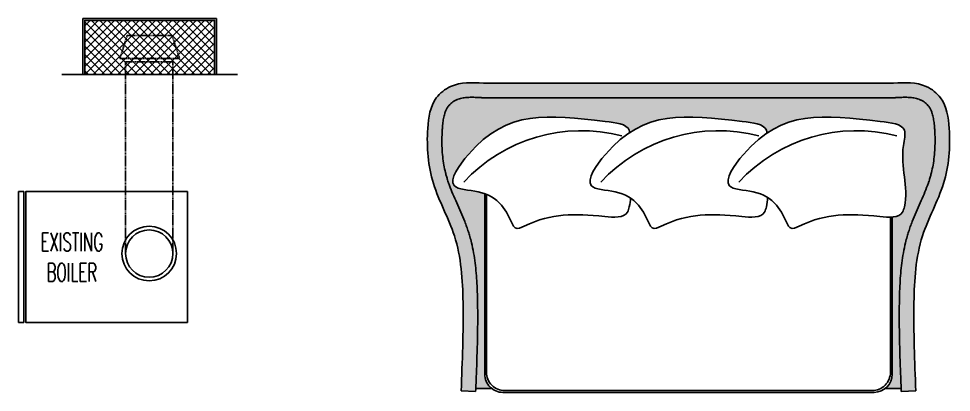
# Model space of a CAD drawing. Header units: millimetres. Extents: x -38686 to 870903, y -23218 to 232707.
# Drawn here: x 34204 to 36766, y 30644 to 31671 of the extents above; entities that cross this region are included whole.
import ezdxf

# ---------------------------------------------------------------- set-up
doc = ezdxf.new("R2010")
doc.units = ezdxf.units.MM
doc.header["$LTSCALE"] = 10
doc.linetypes.add('HIDDEN', pattern=[0.375, 0.25, -0.125])
doc.layers.add('40 - Detail Outline', color=142, linetype='Continuous')
doc.styles.add('1-1.5', font='romans.shx', dxfattribs={"width": 0.6, "height": 3})

msp = doc.modelspace()

# ---------------------------------------------------------------- hatches: boundary and pattern name
at = {"layer": '40 - Detail Outline'}
h = msp.add_hatch(dxfattribs=at)
h.set_pattern_fill('ANSI37', color=251, scale=5, style=0)
h.set_pattern_definition([(44.99999999999999, (27801.99196193985, 17389.87493507954), (-11.22532015133644, 11.22532015133644), []), (135, (27801.99196193985, 17389.87493507954), (-11.22532015133644, -11.22532015133644), [])])
h.paths.add_polyline_path([(34497.82617206601, 31552.5173865888), (34497.82617206601, 31517.78001304097), (34627.82617206601, 31517.78001304097), (34627.82617206601, 31552.5173865888)], flags=17)
h.paths.add_polyline_path([(34645.8642647455, 31561.88132747146), (34625.8642647455, 31625.16237008528), (34502.29058958127, 31625.16237008528), (34482.29058958127, 31561.88132747142)], flags=16)
h.paths.add_polyline_path([(34385.71644398532, 31666.29738813998), (34385.71644398532, 31517.78001304097), (34497.82617206601, 31517.78001304097), (34497.82617206601, 31552.5173865888), (34627.82617206601, 31552.5173865888), (34627.82617206601, 31517.78001304097), (34742.43841034145, 31517.78001304097), (34742.43841034145, 31666.29738813998)])
h.paths.add_polyline_path([(34625.8642647455, 31625.16237008528), (34645.8642647455, 31561.88132747142), (34482.29058958127, 31561.88132747146), (34502.29058958127, 31625.16237008528)], flags=0)
h = msp.add_hatch(dxfattribs=at)
h.set_pattern_fill('ANGLE', color=251, scale=2, angle=180.0003544774052, style=0)
h.set_pattern_definition([(180.0003544774052, (26592.37609739142, 24250.20114595999), (8.642956588196957e-05, -13.96999999973264), [10.16, -3.81]), (270.0003544774052, (26592.37609739142, 24250.20114595999), (13.96999999973264, 8.642956588111417e-05), [10.16, -3.81])])
edge = h.paths.add_edge_path()
edge.add_spline(control_points=[(36668.13763136062, 30648.20099979093), (36664.82840701941, 30729.79141399101), (36659.03511266079, 30869.62769148733), (36670.70906609049, 31068.37692220074), (36754.83953372494, 31214.30188986771), (36765.62928833606, 31346.2064548762), (36750.65561929351, 31447.71334756216), (36686.88174795787, 31497.80308867416), (36637.38717771965, 31496.02426990878), (36606.43833089928, 31493.81546877826), (36606.2933689206, 31493.80509822684)], knot_values=[0, 0, 0, 0, 245.9072961476843, 430.497664894605, 585.444792668331, 737.9512840339504, 824.8975706436609, 875.1625477461654, 965.8148450993879, 966.2415125991878, 966.2415125991878, 966.2415125991878, 966.2415125991878], degree=3, periodic=0)
edge.add_line((36606.2933689206, 31493.80509822684), (35481.21152400738, 31493.79736422318))
edge.add_spline(control_points=[(35481.21152400738, 31493.79736422318), (35481.06656190037, 31493.8077329809), (35450.1176877516, 31496.01615116273), (35400.62309550669, 31497.79435750217), (35336.84984396622, 31447.70382728196), (35321.87743092998, 31346.19674932558), (35332.66881767413, 31214.29231783525), (35416.80109091866, 31068.36839117582), (35428.47750359005, 30869.61930492647), (35422.68597663025, 30729.78295575718), (35419.37776185607, 30648.19250061632)], knot_values=[0, 0, 0, 0, 0.4266674997999189, 91.0789648530224, 141.3439419555269, 228.2902285652374, 380.7967199308567, 535.7438477045828, 720.3342164515035, 966.2415125991878, 966.2415125991878, 966.2415125991878, 966.2415125991878], degree=3, periodic=0)
edge.add_line((35419.37776185607, 30648.19250061632), (35459.34492182287, 30646.57196854725))
edge.add_spline(control_points=[(35459.34492182292, 30646.57196854728), (35459.99309750984, 30662.55791653395), (35460.64250802516, 30678.57350708583), (35462.48798911969, 30726.73337958318), (35463.5816894403, 30758.99094846293), (35464.49515158369, 30803.36088131087), (35464.68296152889, 30812.28833020608), (35464.90085087516, 30834.70180986252), (35464.94780049211, 30845.18038597609), (35464.9152601572, 30864.81688549109), (35464.85149130021, 30873.9684362829), (35464.6674834406, 30888.17665071987), (35464.58635902838, 30893.2145560662), (35464.38492235489, 30903.33580796342), (35464.26386981504, 30908.41631921169), (35463.81920188971, 30923.71032022631), (35463.41422719404, 30933.97624623488), (35461.82996445746, 30962.65613944878), (35460.29471186837, 30981.18224013953), (35455.50605166357, 31018.34873152602), (35452.25209868693, 31036.99140386616), (35446.40693783792, 31061.24001592798), (35444.92346714673, 31066.91218170174), (35442.06239591978, 31076.98011299752), (35440.73398883644, 31081.38060718403), (35438.56122392521, 31088.15045858094), (35437.77675998208, 31090.51713279499), (35436.17539796006, 31095.21245730096), (35435.35780042189, 31097.54335672305), (35432.86133824894, 31104.4877725769), (35431.1388697825, 31109.05300398975), (35425.85115421147, 31122.57212127286), (35422.16643958024, 31131.34983383247), (35414.74378573912, 31148.51976805359), (35411.00566948456, 31156.91224426032), (35403.71702779506, 31173.38149386666), (35400.16654937316, 31181.45822182727), (35393.47174282686, 31197.34683189101), (35390.32766323583, 31205.1583346729), (35386.35026455991, 31215.91978755626), (35385.26520971814, 31218.96516366688), (35383.54167224379, 31224.02019788722), (35382.8742219905, 31226.0391067103), (35381.69905139049, 31229.71871499759), (35381.18388153295, 31231.38098872245), (35380.18027195419, 31234.72191877471), (35379.69274859817, 31236.39735789234), (35378.27255827538, 31241.4386923469), (35377.38226606743, 31244.81961060084), (35374.87737274528, 31255.02301040529), (35373.42870176464, 31261.90623847248), (35369.49135736926, 31284.09236608383), (35367.80582848573, 31299.70452958984), (35366.30364603054, 31331.66471457368), (35366.48785991743, 31348.0118699461), (35367.615164811, 31366.17505007777), (35367.71519468137, 31367.68087233239), (35367.927403454, 31370.66111189736), (35368.03997491108, 31372.13869685148), (35368.40049272077, 31376.52965187795), (35368.67135777173, 31379.40127037877), (35369.55894691814, 31387.45095407041), (35370.2732410981, 31392.45970344745), (35372.03624182538, 31401.84170078284), (35373.0850428257, 31406.21267540707), (35375.24524978874, 31413.29408338556), (35376.28841726363, 31416.15670454663), (35378.55895574403, 31421.41267731525), (35379.78471274773, 31423.80547850598), (35381.74470593833, 31427.05664400998), (35382.40782583918, 31428.07185733709), (35383.41975388891, 31429.50298927289), (35383.74710068281, 31429.94902051768), (35384.73172385918, 31431.24182993703), (35385.41916222518, 31432.0863622073), (35387.6067629132, 31434.60260292104), (35389.23303147824, 31436.25654256002), (35392.75153091032, 31439.42210974823), (35394.64348911919, 31440.93356289206), (35398.59994487531, 31443.73336372278), (35400.6642739207, 31445.02158439923), (35403.70775997831, 31446.68560117749), (35404.6618735441, 31447.17481790755), (35406.57312522357, 31448.09177040464), (35407.52437722377, 31448.51690710116), (35409.4798308787, 31449.32912515265), (35410.47909433552, 31449.71391041563), (35413.54955480807, 31450.80732768787), (35415.69414760609, 31451.4552832361), (35420.20480114548, 31452.59484512878), (35422.570730451, 31453.08611647368), (35428.86742191896, 31454.1361301457), (35432.95421191395, 31454.58678235428), (35441.61752975185, 31455.13943353087), (35446.19251908979, 31455.24130939041), (35455.74696598784, 31455.15940507172), (35460.72560900051, 31454.97593758814), (35468.67685558353, 31454.548090106), (35471.53672403996, 31454.36922232195), (35475.73715783455, 31454.08472041931), (35477.04519941466, 31453.99317770775), (35478.3577203083, 31453.89929654506)], knot_values=[0, 0, 0, 0, 48.18040589397054, 48.18040589397054, 144.5412176819116, 144.5412176819116, 179.8519044231265, 179.8519044231265, 210.7199418486409, 210.7199418486409, 237.553935408719, 237.553935408719, 252.2858669309105, 252.2858669309105, 267.0177984531021, 267.0177984531021, 296.4816614974852, 296.4816614974852, 348.9211088695669, 348.9211088695669, 401.3605562416485, 401.3605562416485, 417.399041260727, 417.399041260727, 429.8889746359214, 429.8889746359214, 436.6571245340605, 436.6571245340605, 443.4252744321996, 443.4252744321996, 456.9615742284778, 456.9615742284778, 484.0341738210341, 484.0341738210341, 511.1067734135904, 511.1067734135904, 538.1793730061466, 538.1793730061466, 565.251972598703, 565.251972598703, 576.0252292615306, 576.0252292615306, 583.2334310306188, 583.2334310306188, 589.2088881075424, 589.2088881075424, 595.184345184466, 595.184345184466, 607.1352593383132, 607.1352593383132, 631.0370876460075, 631.0370876460075, 683.2767768766456, 683.2767768766456, 735.5164661072837, 735.5164661072837, 740.2165059186036, 740.2165059186036, 744.9165457299235, 744.9165457299235, 754.3166253525634, 754.3166253525634, 771.9020580215099, 771.9020580215099, 789.4874906904564, 789.4874906904564, 803.1229237549242, 803.1229237549242, 816.7583568193919, 816.7583568193919, 823.3809884518992, 823.3809884518992, 826.4884261616446, 826.4884261616446, 832.3315499349845, 832.3315499349845, 844.0177974816644, 844.0177974816644, 855.7040450283442, 855.7040450283442, 867.3902925750241, 867.3902925750241, 872.6755205526874, 872.6755205526874, 877.9683651406499, 877.9683651406499, 883.2612097286124, 883.2612097286124, 893.8468989045373, 893.8468989045373, 904.4325880804622, 904.4325880804622, 920.7339965087098, 920.7339965087098, 937.0354049369573, 937.0354049369573, 953.3368133652049, 953.3368133652049, 962.2543273832941, 962.2543273832941, 966.2415125991878, 966.2415125991878, 966.2415125991878, 966.2415125991878], degree=3, periodic=0)
edge.add_line((35478.35772030833, 31453.89929654506), (36609.147666302, 31453.90706586356))
edge.add_spline(control_points=[(36609.14766630193, 31453.90706586362), (36610.46018603389, 31454.00096326685), (36611.76822648122, 31454.0925221636), (36615.96865675514, 31454.3770760407), (36618.82852299814, 31454.55597921159), (36626.77976428653, 31454.98392507921), (36631.75840502858, 31455.16745416652), (36641.31285091251, 31455.24947670805), (36645.88784151064, 31455.14765745758), (36654.5511661862, 31454.59511347742), (36658.63796175708, 31454.14451183719), (36664.93466621701, 31453.09457607793), (36667.30060160108, 31452.60333400813), (36671.8112692406, 31451.46382792854), (36673.95587005606, 31450.8158989167), (36677.02634405781, 31449.72251963718), (36678.02561227576, 31449.33774673867), (36679.98107598064, 31448.52555288326), (36680.93233324116, 31448.10042795718), (36682.84359626652, 31447.1834991092), (36683.79771588562, 31446.69429418501), (36686.84122253288, 31445.03031506574), (36688.90556751797, 31443.74211993259), (36692.86205791743, 31440.94236805765), (36694.75403482825, 31439.43093832423), (36698.27257342948, 31436.26541467274), (36699.89886245964, 31434.61149515673), (36702.08649428241, 31432.09528151164), (36702.7739430982, 31431.25075774752), (36703.75858227126, 31429.9579605116), (36704.08593458417, 31429.5119333173), (36705.09788034204, 31428.08081390282), (36705.76101280472, 31427.06560878094), (36707.72104622374, 31423.81446752937), (36708.94683283492, 31421.42168150581), (36711.21743635036, 31416.16573683235), (36712.26063924612, 31413.30312857921), (36714.42093383154, 31406.22174733082), (36715.46978891641, 31401.85078568433), (36717.23290573258, 31392.46881016432), (36717.94726188877, 31387.46006962607), (36718.83495063859, 31379.4103969177), (36719.10585122177, 31376.53878176865), (36719.46642336334, 31372.14783120344), (36719.5790131035, 31370.67024764233), (36719.79125875238, 31367.69001070341), (36719.89130725517, 31366.18418968662), (36721.0188368925, 31348.02102350515), (36721.20325305243, 31331.6738704134), (36719.70146605984, 31299.71366684459), (36718.01613035501, 31284.10148248374), (36714.07906048209, 31261.915306155), (36712.6304746719, 31255.03206016299), (36710.12570760262, 31244.82862936482), (36709.23545722885, 31241.44770009502), (36707.81532928557, 31236.40634806799), (36707.32782666088, 31234.73090291806), (36706.32425842149, 31231.38996044777), (36705.8091091323, 31229.7276803486), (36704.63398406238, 31226.0480575205), (36703.96655879027, 31224.02914043881), (36702.24308386495, 31218.97408489247), (36701.15806670554, 31215.92869535609), (36697.18080118779, 31205.16719325879), (36694.03681825343, 31197.35565157393), (36687.34220830686, 31181.46695867258), (36683.79182982334, 31173.39018678042), (36676.50339191832, 31156.92084698866), (36672.7653795091, 31148.52832452861), (36665.3429381224, 31131.35829846386), (36661.65833210331, 31122.58054031177), (36656.37078381274, 31109.06135760164), (36654.64837183477, 31104.49610487603), (36652.15199558943, 31097.55165813247), (36651.33442689289, 31095.22074859397), (36649.73312296905, 31090.52540427372), (36648.94868831025, 31088.15872035325), (36646.77600716666, 31081.38884207191), (36645.44765453332, 31076.98833144859), (36642.58670788311, 31066.92036475183), (36641.10330737711, 31061.24818062265), (36635.25844657107, 31036.99949623704), (36632.00472427157, 31018.35678363521), (36627.21652395025, 30981.1902329986), (36625.68150059582, 30962.66411331271), (36624.09759273269, 30933.98420049795), (36623.69274506351, 30923.71826947918), (36623.24826638002, 30908.4242629636), (36623.12727670433, 30903.34375021782), (36622.92596526718, 30893.22249582888), (36622.84490319193, 30888.18458947917), (36622.66107113904, 30873.97637276641), (36622.59741551962, 30864.82482118631), (36622.56511815882, 30845.18832127015), (36622.61219743339, 30834.70974573833), (36622.83036411507, 30812.29626877965), (36623.01832164568, 30803.36882220927), (36623.9323328046, 30758.99890066751), (36625.02643226724, 30726.74134532321), (36626.87250927239, 30678.58149566481), (36627.52211795811, 30662.56591314971), (36628.17049144866, 30646.57997318453)], knot_values=[0, 0, 0, 0, 3.987185215893646, 3.987185215893646, 12.90469923398291, 12.90469923398291, 29.20610766223047, 29.20610766223047, 45.50751609047802, 45.50751609047802, 61.80892451872558, 61.80892451872558, 72.3946136946505, 72.3946136946505, 82.98030287057543, 82.98030287057543, 88.27314745853789, 88.27314745853789, 93.56599204650036, 93.56599204650036, 98.8512200241637, 98.8512200241637, 110.5374675708435, 110.5374675708435, 122.2237151175234, 122.2237151175234, 133.9099626642032, 133.9099626642032, 139.7530864375432, 139.7530864375432, 142.8605241472886, 142.8605241472886, 149.4831557797959, 149.4831557797959, 163.1185888442636, 163.1185888442636, 176.7540219087314, 176.7540219087314, 194.3394545776779, 194.3394545776779, 211.9248872466244, 211.9248872466244, 221.3249668692642, 221.3249668692642, 226.0250066805842, 226.0250066805842, 230.7250464919041, 230.7250464919041, 282.9647357225422, 282.9647357225422, 335.2044249531803, 335.2044249531803, 359.1062532608746, 359.1062532608746, 371.0571674147218, 371.0571674147218, 377.0326244916454, 377.0326244916454, 383.008081568569, 383.008081568569, 390.2162833376572, 390.2162833376572, 400.9895400004848, 400.9895400004848, 428.0621395930411, 428.0621395930411, 455.1347391855974, 455.1347391855974, 482.2073387781537, 482.2073387781537, 509.27993837071, 509.27993837071, 522.8162381669881, 522.8162381669881, 529.5843880651273, 529.5843880651273, 536.3525379632663, 536.3525379632663, 548.8424713384608, 548.8424713384608, 564.8809563575393, 564.8809563575393, 617.3204037296209, 617.3204037296209, 669.7598511017026, 669.7598511017026, 699.2237141460857, 699.2237141460857, 713.9556456682773, 713.9556456682773, 728.6875771904688, 728.6875771904688, 755.5215707505469, 755.5215707505469, 786.3896081760613, 786.3896081760613, 821.7002949172761, 821.7002949172761, 918.0611067052173, 918.0611067052173, 966.2415125991878, 966.2415125991878, 966.2415125991878, 966.2415125991878], degree=3, periodic=0)
edge.add_line((36628.17049144866, 30646.57997318453), (36668.13763136063, 30648.20099979094))
h = msp.add_hatch(dxfattribs=at)
h.set_pattern_fill('ANGLE', color=251, scale=0.9999999999999999, angle=225.0003544774052, style=0)
h.set_pattern_definition([(225.0003544774052, (26592.37609739142, 24250.20114595999), (4.939171423959572, -4.939110309027443), [5.079999999999999, -1.905]), (315.0003544774052, (26592.37609739142, 24250.20114595999), (4.939110309027443, 4.939171423959572), [5.079999999999999, -1.905])])
edge = h.paths.add_edge_path()
edge.add_spline(control_points=[(35882.70029368124, 31358.41903462639), (35970.81472149421, 31416.51358796724), (36087.41663247629, 31399.76998040998), (36254.74030352125, 31381.98126857202), (36258.9567198758, 31359.46929861839), (36259.15142778668, 31356.69325672814)], knot_values=[379.3956134849693, 379.3956134849693, 379.3956134849693, 379.3956134849693, 686.9345201921636, 757.4072371325263, 766.5635505942391, 766.5635505942391, 766.5635505942391, 766.5635505942391], degree=3, periodic=0)
edge.add_spline(control_points=[(36259.15142778668, 31356.69325672814), (36347.99691084513, 31416.78009402076), (36465.15173734384, 31399.90822329149), (36647.81985746179, 31380.48819425156), (36619.22033755897, 31273.92859545482), (36651.31786630698, 31206.43447242201), (36630.85930068427, 31132.06157851622), (36615.74953614327, 31127.07875883429), (36603.37059492111, 31126.19512699793)], knot_values=[376.3867834053021, 376.3867834053021, 376.3867834053021, 376.3867834053021, 686.9345201921636, 757.4072371325263, 799.060029814715, 967.8468924564964, 983.0660833440544, 1017.295099512567, 1017.295099512567, 1017.295099512567, 1017.295099512567], degree=3, periodic=0)
edge.add_line((36603.37059492111, 31126.19512699793), (36603.36863085672, 30694.37635444553))
edge.add_arc((36553.36863085764, 30694.37666378541), 50.00000000000377, 308.16113231700547, 359.9996455225869, ccw=False)
edge.add_line((36584.26238846369, 30655.06285271376), (36627.82661845831, 30655.06312223684))
edge.add_spline(control_points=[(36627.82661845832, 30655.06312223682), (36627.29344983964, 30668.23112455116), (36626.76369607693, 30681.42017851512), (36625.02643226724, 30726.74134532321), (36623.9323328046, 30758.99890066751), (36623.01832164568, 30803.36882220927), (36622.83036411507, 30812.29626877965), (36622.61219743339, 30834.70974573833), (36622.56511815882, 30845.18832127015), (36622.59741551962, 30864.82482118631), (36622.66107113904, 30873.97637276641), (36622.84490319193, 30888.18458947917), (36622.92596526718, 30893.22249582888), (36623.12727670433, 30903.34375021782), (36623.24826638002, 30908.4242629636), (36623.69274506351, 30923.71826947918), (36624.09759273269, 30933.98420049795), (36625.68150059582, 30962.66411331271), (36627.21652395025, 30981.1902329986), (36632.00472427157, 31018.35678363521), (36635.25844657107, 31036.99949623704), (36641.10330737711, 31061.24818062265), (36642.58670788311, 31066.92036475183), (36645.44765453332, 31076.98833144859), (36646.77600716666, 31081.38884207191), (36648.94868831025, 31088.15872035325), (36649.73312296905, 31090.52540427372), (36651.33442689289, 31095.22074859397), (36652.15199558943, 31097.55165813247), (36654.64837183477, 31104.49610487603), (36656.37078381274, 31109.06135760164), (36661.65833210331, 31122.58054031177), (36665.3429381224, 31131.35829846386), (36672.7653795091, 31148.52832452861), (36676.50339191832, 31156.92084698866), (36683.79182982334, 31173.39018678042), (36687.34220830686, 31181.46695867258), (36694.03681825343, 31197.35565157393), (36697.18080118779, 31205.16719325879), (36701.15806670554, 31215.92869535609), (36702.24308386495, 31218.97408489247), (36703.96655879027, 31224.02914043881), (36704.63398406238, 31226.0480575205), (36705.8091091323, 31229.7276803486), (36706.32425842149, 31231.38996044777), (36707.32782666088, 31234.73090291806), (36707.81532928557, 31236.40634806799), (36709.23545722885, 31241.44770009502), (36710.12570760262, 31244.82862936482), (36712.6304746719, 31255.03206016299), (36714.07906048209, 31261.915306155), (36718.01613035501, 31284.10148248374), (36719.70146605984, 31299.71366684459), (36721.20325305243, 31331.6738704134), (36721.0188368925, 31348.02102350515), (36719.89130725517, 31366.18418968662), (36719.79125875238, 31367.69001070341), (36719.5790131035, 31370.67024764233), (36719.46642336334, 31372.14783120344), (36719.10585122177, 31376.53878176865), (36718.83495063859, 31379.4103969177), (36717.94726188877, 31387.46006962607), (36717.23290573258, 31392.46881016432), (36715.46978891641, 31401.85078568433), (36714.42093383154, 31406.22174733082), (36712.26063924612, 31413.30312857921), (36711.21743635036, 31416.16573683235), (36708.94683283492, 31421.42168150581), (36707.72104622374, 31423.81446752937), (36705.76101280472, 31427.06560878094), (36705.09788034204, 31428.08081390282), (36704.08593458417, 31429.5119333173), (36703.75858227126, 31429.9579605116), (36702.7739430982, 31431.25075774752), (36702.08649428241, 31432.09528151164), (36699.89886245964, 31434.61149515673), (36698.27257342948, 31436.26541467274), (36694.75403482825, 31439.43093832423), (36692.86205791743, 31440.94236805765), (36688.90556751797, 31443.74211993259), (36686.84122253288, 31445.03031506574), (36683.79771588562, 31446.69429418501), (36682.84359626652, 31447.1834991092), (36680.93233324116, 31448.10042795718), (36679.98107598064, 31448.52555288326), (36678.02561227576, 31449.33774673867), (36677.02634405781, 31449.72251963718), (36673.95587005606, 31450.8158989167), (36671.8112692406, 31451.46382792854), (36667.30060160108, 31452.60333400813), (36664.93466621701, 31453.09457607793), (36658.63796175708, 31454.14451183719), (36654.5511661862, 31454.59511347742), (36645.88784151064, 31455.14765745758), (36641.31285091251, 31455.24947670805), (36631.75840502858, 31455.16745416652), (36626.77976428653, 31454.98392507921), (36618.82852299814, 31454.55597921159), (36615.96865675514, 31454.3770760407), (36611.76822648122, 31454.0925221636), (36610.46018603389, 31454.00096326685), (36609.14766630193, 31453.90706586362)], knot_values=[8.519683485481389, 8.519683485481389, 8.519683485481389, 8.519683485481389, 48.18040589397054, 48.18040589397054, 144.5412176819116, 144.5412176819116, 179.8519044231265, 179.8519044231265, 210.7199418486409, 210.7199418486409, 237.553935408719, 237.553935408719, 252.2858669309105, 252.2858669309105, 267.0177984531021, 267.0177984531021, 296.4816614974852, 296.4816614974852, 348.9211088695669, 348.9211088695669, 401.3605562416485, 401.3605562416485, 417.399041260727, 417.399041260727, 429.8889746359214, 429.8889746359214, 436.6571245340605, 436.6571245340605, 443.4252744321996, 443.4252744321996, 456.9615742284778, 456.9615742284778, 484.0341738210341, 484.0341738210341, 511.1067734135904, 511.1067734135904, 538.1793730061466, 538.1793730061466, 565.251972598703, 565.251972598703, 576.0252292615306, 576.0252292615306, 583.2334310306188, 583.2334310306188, 589.2088881075424, 589.2088881075424, 595.184345184466, 595.184345184466, 607.1352593383132, 607.1352593383132, 631.0370876460075, 631.0370876460075, 683.2767768766456, 683.2767768766456, 735.5164661072837, 735.5164661072837, 740.2165059186036, 740.2165059186036, 744.9165457299235, 744.9165457299235, 754.3166253525634, 754.3166253525634, 771.9020580215099, 771.9020580215099, 789.4874906904564, 789.4874906904564, 803.1229237549242, 803.1229237549242, 816.7583568193919, 816.7583568193919, 823.3809884518992, 823.3809884518992, 826.4884261616446, 826.4884261616446, 832.3315499349845, 832.3315499349845, 844.0177974816644, 844.0177974816644, 855.7040450283442, 855.7040450283442, 867.3902925750241, 867.3902925750241, 872.6755205526874, 872.6755205526874, 877.9683651406499, 877.9683651406499, 883.2612097286124, 883.2612097286124, 893.8468989045373, 893.8468989045373, 904.4325880804622, 904.4325880804622, 920.7339965087098, 920.7339965087098, 937.0354049369573, 937.0354049369573, 953.3368133652049, 953.3368133652049, 962.2543273832941, 962.2543273832941, 966.2415125991878, 966.2415125991878, 966.2415125991878, 966.2415125991878], degree=3, periodic=0)
edge.add_line((36609.14766630199, 31453.90706586362), (35478.35772030831, 31453.89929654511))
edge.add_spline(control_points=[(35478.3577203083, 31453.89929654506), (35477.04519941466, 31453.99317770775), (35475.73715783455, 31454.08472041931), (35471.53672403996, 31454.36922232195), (35468.67685558353, 31454.548090106), (35460.72560900051, 31454.97593758814), (35455.74696598784, 31455.15940507172), (35446.19251908979, 31455.24130939041), (35441.61752975185, 31455.13943353087), (35432.95421191395, 31454.58678235428), (35428.86742191896, 31454.1361301457), (35422.570730451, 31453.08611647368), (35420.20480114548, 31452.59484512878), (35415.69414760609, 31451.4552832361), (35413.54955480807, 31450.80732768787), (35410.47909433552, 31449.71391041563), (35409.4798308787, 31449.32912515265), (35407.52437722377, 31448.51690710116), (35406.57312522357, 31448.09177040464), (35404.6618735441, 31447.17481790755), (35403.70775997831, 31446.68560117749), (35400.6642739207, 31445.02158439923), (35398.59994487531, 31443.73336372278), (35394.64348911919, 31440.93356289206), (35392.75153091032, 31439.42210974823), (35389.23303147824, 31436.25654256002), (35387.6067629132, 31434.60260292104), (35385.41916222518, 31432.0863622073), (35384.73172385918, 31431.24182993703), (35383.74710068281, 31429.94902051768), (35383.41975388891, 31429.50298927289), (35382.40782583918, 31428.07185733709), (35381.74470593833, 31427.05664400998), (35379.78471274773, 31423.80547850598), (35378.55895574403, 31421.41267731525), (35376.28841726363, 31416.15670454663), (35375.24524978874, 31413.29408338556), (35373.0850428257, 31406.21267540707), (35372.03624182538, 31401.84170078284), (35370.2732410981, 31392.45970344745), (35369.55894691814, 31387.45095407041), (35368.67135777173, 31379.40127037877), (35368.40049272077, 31376.52965187795), (35368.03997491108, 31372.13869685148), (35367.927403454, 31370.66111189736), (35367.71519468137, 31367.68087233239), (35367.615164811, 31366.17505007777), (35366.48785991743, 31348.0118699461), (35366.30364603054, 31331.66471457368), (35367.80582848573, 31299.70452958984), (35369.49135736926, 31284.09236608383), (35373.42870176464, 31261.90623847248), (35374.87737274528, 31255.02301040529), (35377.38226606743, 31244.81961060084), (35378.27255827538, 31241.4386923469), (35379.69274859817, 31236.39735789234), (35380.18027195419, 31234.72191877471), (35381.18388153295, 31231.38098872245), (35381.69905139049, 31229.71871499759), (35382.8742219905, 31226.0391067103), (35383.54167224379, 31224.02019788722), (35385.26520971814, 31218.96516366688), (35386.35026455991, 31215.91978755626), (35390.32766323583, 31205.1583346729), (35393.47174282686, 31197.34683189101), (35400.16654937316, 31181.45822182727), (35403.71702779506, 31173.38149386666), (35411.00566948456, 31156.91224426032), (35414.74378573912, 31148.51976805359), (35422.16643958024, 31131.34983383247), (35425.85115421147, 31122.57212127286), (35431.1388697825, 31109.05300398975), (35432.86133824894, 31104.4877725769), (35435.35780042189, 31097.54335672305), (35436.17539796006, 31095.21245730096), (35437.77675998208, 31090.51713279499), (35438.56122392521, 31088.15045858094), (35440.73398883644, 31081.38060718403), (35442.06239591978, 31076.98011299752), (35444.92346714673, 31066.91218170174), (35446.40693783792, 31061.24001592798), (35452.25209868693, 31036.99140386616), (35455.50605166357, 31018.34873152602), (35460.29471186837, 30981.18224013953), (35461.82996445746, 30962.65613944878), (35463.41422719404, 30933.97624623488), (35463.81920188971, 30923.71032022631), (35464.26386981504, 30908.41631921169), (35464.38492235489, 30903.33580796342), (35464.58635902838, 30893.2145560662), (35464.6674834406, 30888.17665071987), (35464.85149130021, 30873.9684362829), (35464.9152601572, 30864.81688549109), (35464.94780049211, 30845.18038597609), (35464.90085087516, 30834.70180986252), (35464.68296152889, 30812.28833020608), (35464.49515158369, 30803.36088131087), (35463.5816894403, 30758.99094846293), (35462.48798911969, 30726.73337958318), (35460.75128609591, 30681.41219128233), (35460.22169552924, 30668.22313076445), (35459.68868984614, 30655.05512185387)], knot_values=[8.51968348548985, 8.51968348548985, 8.51968348548985, 8.51968348548985, 12.5068687013835, 12.5068687013835, 21.42438271947276, 21.42438271947276, 37.72579114772032, 37.72579114772032, 54.02719957596787, 54.02719957596787, 70.32860800421543, 70.32860800421543, 80.91429718014035, 80.91429718014035, 91.49998635606528, 91.49998635606528, 96.79283094402774, 96.79283094402774, 102.0856755319902, 102.0856755319902, 107.3709035096535, 107.3709035096535, 119.0571510563334, 119.0571510563334, 130.7433986030132, 130.7433986030132, 142.4296461496931, 142.4296461496931, 148.272769923033, 148.272769923033, 151.3802076327785, 151.3802076327785, 158.0028392652857, 158.0028392652857, 171.6382723297535, 171.6382723297535, 185.2737053942212, 185.2737053942212, 202.8591380631677, 202.8591380631677, 220.4445707321142, 220.4445707321142, 229.8446503547541, 229.8446503547541, 234.544690166074, 234.544690166074, 239.2447299773939, 239.2447299773939, 291.484419208032, 291.484419208032, 343.7241084386701, 343.7241084386701, 367.6259367463645, 367.6259367463645, 379.5768509002116, 379.5768509002116, 385.5523079771352, 385.5523079771352, 391.5277650540588, 391.5277650540588, 398.735966823147, 398.735966823147, 409.5092234859746, 409.5092234859746, 436.581823078531, 436.581823078531, 463.6544226710873, 463.6544226710873, 490.7270222636436, 490.7270222636436, 517.7996218561998, 517.7996218561998, 531.335921652478, 531.335921652478, 538.1040715506172, 538.1040715506172, 544.8722214487561, 544.8722214487561, 557.3621548239506, 557.3621548239506, 573.4006398430291, 573.4006398430291, 625.8400872151108, 625.8400872151108, 678.2795345871924, 678.2795345871924, 707.7433976315756, 707.7433976315756, 722.4753291537671, 722.4753291537671, 737.2072606759587, 737.2072606759587, 764.0412542360367, 764.0412542360367, 794.9092916615512, 794.9092916615512, 830.219978402766, 830.219978402766, 926.5807901907071, 926.5807901907071, 966.2415125991878, 966.2415125991878, 966.2415125991878, 966.2415125991878], degree=3, periodic=0)
edge.add_line((35459.68868984614, 30655.05512185387), (35503.25200174675, 30655.05539137128))
edge.add_arc((35534.1362620703, 30694.37666378541), 50.00000000000376, 180.0003544774131, 231.8527076683118, ccw=False)
edge.add_line((35484.13626207126, 30694.37635444553), (35484.13400540354, 31190.52683255843))
edge.add_spline(control_points=[(35484.13400540352, 31190.52683255843), (35478.56422734584, 31192.56172800371), (35448.63124187011, 31201.22324183958), (35367.66970209239, 31200.73418992186), (35521.28760576705, 31427.6121475684), (35677.03548655394, 31403.39444554083), (35877.61940475836, 31382.06973100417), (35882.44636027279, 31360.54692015242), (35882.70029368124, 31358.41903462639)], knot_values=[121.3702090812283, 121.3702090812283, 121.3702090812283, 121.3702090812283, 138.0948437824458, 206.3684940840964, 300.5098177834297, 686.9345201921636, 757.4072371325263, 764.6381825481092, 764.6381825481092, 764.6381825481092, 764.6381825481092], degree=3, periodic=0)

# ---------------------------------------------------------------- linework, layer by layer
at = {"layer": '40 - Detail Outline', "color": 252, "linetype": 'HIDDEN'}
for p, q in [((34497.82617206601, 31025.76067131992), (34497.82617206601, 31552.5173865888)), ((34497.82617206601, 31552.5173865888), (34627.82617206601, 31552.5173865888)), ((34627.82617206601, 31025.76067131992), (34627.82617206601, 31552.5173865888))]:
    msp.add_line(p, q, dxfattribs=at)
at = {"layer": '40 - Detail Outline', "color": 252}
msp.add_line((34323.1397785492, 31517.78001304097), (34805.01507577754, 31517.78001304097), dxfattribs=at)
at = {"layer": '40 - Detail Outline', "color": 0}
for p, q in [((35419.37776185607, 30648.19250061632), (35459.34492182292, 30646.57196854728)), ((35459.6886898462, 30655.05512185387), (35503.25200174673, 30655.05539137129)), ((36627.82661845832, 30655.06312223682), (36584.26330655772, 30655.06285271943)), ((36668.13763136062, 30648.20099979093), (36628.17049144866, 30646.57997318453))]:
    msp.add_line(p, q, dxfattribs=at)
at = {"layer": '40 - Detail Outline', "color": 7}
for points in [[(34380.71644398532, 31517.78001304097), (34380.71644398532, 31671.29738813998), (34380.71644398532, 31671.29738813998), (34747.43841034145, 31671.29738813998), (34747.43841034145, 31517.78001304097)], [(34385.71644398532, 31517.78001304097), (34385.71644398532, 31666.29738813998), (34742.43841034145, 31666.29738813998), (34742.43841034145, 31517.78001304097)]]:
    msp.add_lwpolyline(points, dxfattribs=at)
at = {"layer": '40 - Detail Outline', "color": 252, "linetype": 'HIDDEN'}
msp.add_lwpolyline([(34645.8642647455, 31561.88132747146), (34482.29058958127, 31561.88132747146), (34502.29058958127, 31625.16237008528), (34625.8642647455, 31625.16237008528)], close=True, dxfattribs=at)
at = {"layer": '40 - Detail Outline', "color": 0}
for points in [[(36606.2933689206, 31493.80509822684), (35481.21152400738, 31493.79736422318)], [(36609.14766630199, 31453.90706586362), (35478.3577203083, 31453.89929654506)]]:
    msp.add_lwpolyline(points, dxfattribs=at)
at = {"layer": '40 - Detail Outline', "color": 7}
for points in [[(34204.33357043358, 31196.17699630039), (34218.31912198849, 31196.17699630039), (34218.31912198849, 30836.55164269058), (34204.33357043358, 30836.55164269058)], [(34667.83456010959, 31196.17699630039), (34223.84003205621, 31196.17699630039), (34223.84003205621, 30836.55164269058), (34667.83456010959, 30836.55164269058)]]:
    msp.add_lwpolyline(points, close=True, dxfattribs=at)
at = {"layer": '40 - Detail Outline', "color": 0}
for points in [[(36043.75244646397, 30644.37917764732), (35534.1365714102, 30644.3766637864, -0.414213562373095), (35484.13626207126, 30694.37635444553), (35484.13400540352, 31190.52683255846)], [(36043.75244646397, 30649.37917231088), (35539.13654047612, 30649.37669472028, -0.414213562373095), (35489.13623113721, 30699.3763853794), (35489.13401411285, 31188.57605277416)], [(36043.75244646397, 30644.37917764732), (36553.36832151777, 30644.3766637864, 0.414213562373095), (36603.36863085671, 30694.37635444553), (36603.37059492111, 31126.19512699793)], [(36043.75244646397, 30649.37917231088), (36548.36835245183, 30649.37669472028, 0.414213562373095), (36598.36866179077, 30699.3763853794), (36598.37059509737, 31125.97204111299)]]:
    msp.add_lwpolyline(points, format="xyb", dxfattribs=at)
for radius in [75, 65]:
    msp.add_circle((34562.82617206601, 31025.76067131992), radius, dxfattribs=at)
at = {"layer": '40 - Detail Outline', "color": 252}
for centre in [(35749.8805738746, 30921.88209142202), (36126.16937984587, 30921.88209142202), (36505.20482094021, 30921.88209142202)]:
    msp.add_arc(centre, 441.3574045471299, 75.44891772876309, 137.1120463573654, dxfattribs=at)
at = {"layer": '40 - Detail Outline', "color": 0}
for points, knots in [([(35419.37776185607, 30648.19250061632), (35422.68597663025, 30729.78295575718), (35428.47750359005, 30869.61930492647), (35416.80109091866, 31068.36839117582), (35332.66881767413, 31214.29231783525), (35321.87743092998, 31346.19674932558), (35336.84984396622, 31447.70382728196), (35400.62309550669, 31497.79435750217), (35450.1176877516, 31496.01615116273), (35481.06656190037, 31493.8077329809), (35481.21152400738, 31493.79736422318)], [0, 0, 0, 0, 245.9072961476843, 430.497664894605, 585.444792668331, 737.9512840339504, 824.8975706436609, 875.1625477461654, 965.8148450993879, 966.2415125991878, 966.2415125991878, 966.2415125991878, 966.2415125991878]), ([(36668.13763136062, 30648.20099979093), (36664.82840701941, 30729.79141399101), (36659.03511266079, 30869.62769148733), (36670.70906609049, 31068.37692220074), (36754.83953372494, 31214.30188986771), (36765.62928833606, 31346.2064548762), (36750.65561929351, 31447.71334756216), (36686.88174795787, 31497.80308867416), (36637.38717771965, 31496.02426990878), (36606.43833089928, 31493.81546877826), (36606.2933689206, 31493.80509822684)], [0, 0, 0, 0, 245.9072961476843, 430.497664894605, 585.444792668331, 737.9512840339504, 824.8975706436609, 875.1625477461654, 965.8148450993879, 966.2415125991878, 966.2415125991878, 966.2415125991878, 966.2415125991878]), ([(35459.34492182292, 30646.57196854728), (35459.99309750984, 30662.55791653395), (35460.64250802516, 30678.57350708583), (35462.48798911969, 30726.73337958318), (35463.5816894403, 30758.99094846293), (35464.49515158369, 30803.36088131087), (35464.68296152889, 30812.28833020608), (35464.90085087516, 30834.70180986252), (35464.94780049211, 30845.18038597609), (35464.9152601572, 30864.81688549109), (35464.85149130021, 30873.9684362829), (35464.6674834406, 30888.17665071987), (35464.58635902838, 30893.2145560662), (35464.38492235489, 30903.33580796342), (35464.26386981504, 30908.41631921169), (35463.81920188971, 30923.71032022631), (35463.41422719404, 30933.97624623488), (35461.82996445746, 30962.65613944878), (35460.29471186837, 30981.18224013953), (35455.50605166357, 31018.34873152602), (35452.25209868693, 31036.99140386616), (35446.40693783792, 31061.24001592798), (35444.92346714673, 31066.91218170174), (35442.06239591978, 31076.98011299752), (35440.73398883644, 31081.38060718403), (35438.56122392521, 31088.15045858094), (35437.77675998208, 31090.51713279499), (35436.17539796006, 31095.21245730096), (35435.35780042189, 31097.54335672305), (35432.86133824894, 31104.4877725769), (35431.1388697825, 31109.05300398975), (35425.85115421147, 31122.57212127286), (35422.16643958024, 31131.34983383247), (35414.74378573912, 31148.51976805359), (35411.00566948456, 31156.91224426032), (35403.71702779506, 31173.38149386666), (35400.16654937316, 31181.45822182727), (35393.47174282686, 31197.34683189101), (35390.32766323583, 31205.1583346729), (35386.35026455991, 31215.91978755626), (35385.26520971814, 31218.96516366688), (35383.54167224379, 31224.02019788722), (35382.8742219905, 31226.0391067103), (35381.69905139049, 31229.71871499759), (35381.18388153295, 31231.38098872245), (35380.18027195419, 31234.72191877471), (35379.69274859817, 31236.39735789234), (35378.27255827538, 31241.4386923469), (35377.38226606743, 31244.81961060084), (35374.87737274528, 31255.02301040529), (35373.42870176464, 31261.90623847248), (35369.49135736926, 31284.09236608383), (35367.80582848573, 31299.70452958984), (35366.30364603054, 31331.66471457368), (35366.48785991743, 31348.0118699461), (35367.615164811, 31366.17505007777), (35367.71519468137, 31367.68087233239), (35367.927403454, 31370.66111189736), (35368.03997491108, 31372.13869685148), (35368.40049272077, 31376.52965187795), (35368.67135777173, 31379.40127037877), (35369.55894691814, 31387.45095407041), (35370.2732410981, 31392.45970344745), (35372.03624182538, 31401.84170078284), (35373.0850428257, 31406.21267540707), (35375.24524978874, 31413.29408338556), (35376.28841726363, 31416.15670454663), (35378.55895574403, 31421.41267731525), (35379.78471274773, 31423.80547850598), (35381.74470593833, 31427.05664400998), (35382.40782583918, 31428.07185733709), (35383.41975388891, 31429.50298927289), (35383.74710068281, 31429.94902051768), (35384.73172385918, 31431.24182993703), (35385.41916222518, 31432.0863622073), (35387.6067629132, 31434.60260292104), (35389.23303147824, 31436.25654256002), (35392.75153091032, 31439.42210974823), (35394.64348911919, 31440.93356289206), (35398.59994487531, 31443.73336372278), (35400.6642739207, 31445.02158439923), (35403.70775997831, 31446.68560117749), (35404.6618735441, 31447.17481790755), (35406.57312522357, 31448.09177040464), (35407.52437722377, 31448.51690710116), (35409.4798308787, 31449.32912515265), (35410.47909433552, 31449.71391041563), (35413.54955480807, 31450.80732768787), (35415.69414760609, 31451.4552832361), (35420.20480114548, 31452.59484512878), (35422.570730451, 31453.08611647368), (35428.86742191896, 31454.1361301457), (35432.95421191395, 31454.58678235428), (35441.61752975185, 31455.13943353087), (35446.19251908979, 31455.24130939041), (35455.74696598784, 31455.15940507172), (35460.72560900051, 31454.97593758814), (35468.67685558353, 31454.548090106), (35471.53672403996, 31454.36922232195), (35475.73715783455, 31454.08472041931), (35477.04519941466, 31453.99317770775), (35478.3577203083, 31453.89929654506)], [0, 0, 0, 0, 48.18040589397054, 48.18040589397054, 144.5412176819116, 144.5412176819116, 179.8519044231265, 179.8519044231265, 210.7199418486409, 210.7199418486409, 237.553935408719, 237.553935408719, 252.2858669309105, 252.2858669309105, 267.0177984531021, 267.0177984531021, 296.4816614974852, 296.4816614974852, 348.9211088695669, 348.9211088695669, 401.3605562416485, 401.3605562416485, 417.399041260727, 417.399041260727, 429.8889746359214, 429.8889746359214, 436.6571245340605, 436.6571245340605, 443.4252744321996, 443.4252744321996, 456.9615742284778, 456.9615742284778, 484.0341738210341, 484.0341738210341, 511.1067734135904, 511.1067734135904, 538.1793730061466, 538.1793730061466, 565.251972598703, 565.251972598703, 576.0252292615306, 576.0252292615306, 583.2334310306188, 583.2334310306188, 589.2088881075424, 589.2088881075424, 595.184345184466, 595.184345184466, 607.1352593383132, 607.1352593383132, 631.0370876460075, 631.0370876460075, 683.2767768766456, 683.2767768766456, 735.5164661072837, 735.5164661072837, 740.2165059186036, 740.2165059186036, 744.9165457299235, 744.9165457299235, 754.3166253525634, 754.3166253525634, 771.9020580215099, 771.9020580215099, 789.4874906904564, 789.4874906904564, 803.1229237549242, 803.1229237549242, 816.7583568193919, 816.7583568193919, 823.3809884518992, 823.3809884518992, 826.4884261616446, 826.4884261616446, 832.3315499349845, 832.3315499349845, 844.0177974816644, 844.0177974816644, 855.7040450283442, 855.7040450283442, 867.3902925750241, 867.3902925750241, 872.6755205526874, 872.6755205526874, 877.9683651406499, 877.9683651406499, 883.2612097286124, 883.2612097286124, 893.8468989045373, 893.8468989045373, 904.4325880804622, 904.4325880804622, 920.7339965087098, 920.7339965087098, 937.0354049369573, 937.0354049369573, 953.3368133652049, 953.3368133652049, 962.2543273832941, 962.2543273832941, 966.2415125991878, 966.2415125991878, 966.2415125991878, 966.2415125991878]), ([(36628.17049144866, 30646.57997318453), (36627.52211795811, 30662.56591314971), (36626.87250927239, 30678.58149566481), (36625.02643226724, 30726.74134532321), (36623.9323328046, 30758.99890066751), (36623.01832164568, 30803.36882220927), (36622.83036411507, 30812.29626877965), (36622.61219743339, 30834.70974573833), (36622.56511815882, 30845.18832127015), (36622.59741551962, 30864.82482118631), (36622.66107113904, 30873.97637276641), (36622.84490319193, 30888.18458947917), (36622.92596526718, 30893.22249582888), (36623.12727670433, 30903.34375021782), (36623.24826638002, 30908.4242629636), (36623.69274506351, 30923.71826947918), (36624.09759273269, 30933.98420049795), (36625.68150059582, 30962.66411331271), (36627.21652395025, 30981.1902329986), (36632.00472427157, 31018.35678363521), (36635.25844657107, 31036.99949623704), (36641.10330737711, 31061.24818062265), (36642.58670788311, 31066.92036475183), (36645.44765453332, 31076.98833144859), (36646.77600716666, 31081.38884207191), (36648.94868831025, 31088.15872035325), (36649.73312296905, 31090.52540427372), (36651.33442689289, 31095.22074859397), (36652.15199558943, 31097.55165813247), (36654.64837183477, 31104.49610487603), (36656.37078381274, 31109.06135760164), (36661.65833210331, 31122.58054031177), (36665.3429381224, 31131.35829846386), (36672.7653795091, 31148.52832452861), (36676.50339191832, 31156.92084698866), (36683.79182982334, 31173.39018678042), (36687.34220830686, 31181.46695867258), (36694.03681825343, 31197.35565157393), (36697.18080118779, 31205.16719325879), (36701.15806670554, 31215.92869535609), (36702.24308386495, 31218.97408489247), (36703.96655879027, 31224.02914043881), (36704.63398406238, 31226.0480575205), (36705.8091091323, 31229.7276803486), (36706.32425842149, 31231.38996044777), (36707.32782666088, 31234.73090291806), (36707.81532928557, 31236.40634806799), (36709.23545722885, 31241.44770009502), (36710.12570760262, 31244.82862936482), (36712.6304746719, 31255.03206016299), (36714.07906048209, 31261.915306155), (36718.01613035501, 31284.10148248374), (36719.70146605984, 31299.71366684459), (36721.20325305243, 31331.6738704134), (36721.0188368925, 31348.02102350515), (36719.89130725517, 31366.18418968662), (36719.79125875238, 31367.69001070341), (36719.5790131035, 31370.67024764233), (36719.46642336334, 31372.14783120344), (36719.10585122177, 31376.53878176865), (36718.83495063859, 31379.4103969177), (36717.94726188877, 31387.46006962607), (36717.23290573258, 31392.46881016432), (36715.46978891641, 31401.85078568433), (36714.42093383154, 31406.22174733082), (36712.26063924612, 31413.30312857921), (36711.21743635036, 31416.16573683235), (36708.94683283492, 31421.42168150581), (36707.72104622374, 31423.81446752937), (36705.76101280472, 31427.06560878094), (36705.09788034204, 31428.08081390282), (36704.08593458417, 31429.5119333173), (36703.75858227126, 31429.9579605116), (36702.7739430982, 31431.25075774752), (36702.08649428241, 31432.09528151164), (36699.89886245964, 31434.61149515673), (36698.27257342948, 31436.26541467274), (36694.75403482825, 31439.43093832423), (36692.86205791743, 31440.94236805765), (36688.90556751797, 31443.74211993259), (36686.84122253288, 31445.03031506574), (36683.79771588562, 31446.69429418501), (36682.84359626652, 31447.1834991092), (36680.93233324116, 31448.10042795718), (36679.98107598064, 31448.52555288326), (36678.02561227576, 31449.33774673867), (36677.02634405781, 31449.72251963718), (36673.95587005606, 31450.8158989167), (36671.8112692406, 31451.46382792854), (36667.30060160108, 31452.60333400813), (36664.93466621701, 31453.09457607793), (36658.63796175708, 31454.14451183719), (36654.5511661862, 31454.59511347742), (36645.88784151064, 31455.14765745758), (36641.31285091251, 31455.24947670805), (36631.75840502858, 31455.16745416652), (36626.77976428653, 31454.98392507921), (36618.82852299814, 31454.55597921159), (36615.96865675514, 31454.3770760407), (36611.76822648122, 31454.0925221636), (36610.46018603389, 31454.00096326685), (36609.14766630193, 31453.90706586362)], [0, 0, 0, 0, 48.18040589397054, 48.18040589397054, 144.5412176819116, 144.5412176819116, 179.8519044231265, 179.8519044231265, 210.7199418486409, 210.7199418486409, 237.553935408719, 237.553935408719, 252.2858669309105, 252.2858669309105, 267.0177984531021, 267.0177984531021, 296.4816614974852, 296.4816614974852, 348.9211088695669, 348.9211088695669, 401.3605562416485, 401.3605562416485, 417.399041260727, 417.399041260727, 429.8889746359214, 429.8889746359214, 436.6571245340605, 436.6571245340605, 443.4252744321996, 443.4252744321996, 456.9615742284778, 456.9615742284778, 484.0341738210341, 484.0341738210341, 511.1067734135904, 511.1067734135904, 538.1793730061466, 538.1793730061466, 565.251972598703, 565.251972598703, 576.0252292615306, 576.0252292615306, 583.2334310306188, 583.2334310306188, 589.2088881075424, 589.2088881075424, 595.184345184466, 595.184345184466, 607.1352593383132, 607.1352593383132, 631.0370876460075, 631.0370876460075, 683.2767768766456, 683.2767768766456, 735.5164661072837, 735.5164661072837, 740.2165059186036, 740.2165059186036, 744.9165457299235, 744.9165457299235, 754.3166253525634, 754.3166253525634, 771.9020580215099, 771.9020580215099, 789.4874906904564, 789.4874906904564, 803.1229237549242, 803.1229237549242, 816.7583568193919, 816.7583568193919, 823.3809884518992, 823.3809884518992, 826.4884261616446, 826.4884261616446, 832.3315499349845, 832.3315499349845, 844.0177974816644, 844.0177974816644, 855.7040450283442, 855.7040450283442, 867.3902925750241, 867.3902925750241, 872.6755205526874, 872.6755205526874, 877.9683651406499, 877.9683651406499, 883.2612097286124, 883.2612097286124, 893.8468989045373, 893.8468989045373, 904.4325880804622, 904.4325880804622, 920.7339965087098, 920.7339965087098, 937.0354049369573, 937.0354049369573, 953.3368133652049, 953.3368133652049, 962.2543273832941, 962.2543273832941, 966.2415125991878, 966.2415125991878, 966.2415125991878, 966.2415125991878])]:
    msp.add_open_spline(points, degree=3, knots=knots, dxfattribs=at)
at = {"layer": '40 - Detail Outline', "color": 252}
for points, knots in [([(35561.92310857913, 31102.68124258935), (35552.7664102788, 31122.84768941289), (35533.20220948619, 31165.93531794323), (35474.27343535487, 31201.3781346928), (35367.66970209239, 31200.73418992186), (35521.28760576705, 31427.6121475684), (35677.03548655394, 31403.39444554083), (35877.61940475836, 31382.06973100417), (35882.44636027279, 31360.54692015242), (35882.70029368124, 31358.41903462639)], [0, 0, 0, 0, 64.63299138829609, 138.0948437824458, 206.3684940840964, 300.5098177834297, 686.9345201921636, 757.4072371325263, 764.6381825481092, 764.6381825481092, 764.6381825481092, 764.6381825481092]), ([(35938.21191455045, 31102.68124258935), (35929.05521625013, 31122.84768941289), (35909.49101545749, 31165.93531794323), (35850.56224132617, 31201.3781346928), (35743.95850806369, 31200.73418992186), (35897.57641173835, 31427.6121475684), (36053.32429252524, 31403.39444554083), (36254.74030352125, 31381.98126857202), (36258.9567198758, 31359.46929861839), (36259.15142778668, 31356.69325672814)], [0, 0, 0, 0, 64.63299138829609, 138.0948437824458, 206.3684940840964, 300.5098177834297, 686.9345201921636, 757.4072371325263, 766.5635505942391, 766.5635505942391, 766.5635505942391, 766.5635505942391]), ([(35884.64986351732, 31178.33317149638), (35884.15420622492, 31170.33751597712), (35882.45273475614, 31157.20938089893), (35872.76677438975, 31121.9980705857), (35742.27995373507, 31134.85463160694), (35665.22729063063, 31138.39756947604), (35571.30368289415, 31090.89699876622), (35563.89311813662, 31100.20119868114), (35561.92259831482, 31102.67524903467)], [943.5029943849936, 943.5029943849936, 943.5029943849936, 943.5029943849936, 967.8468924564964, 983.0660833440544, 1046.824814430031, 1269.854749060856, 1294.412834565868, 1303.30838503357, 1303.30838503357, 1303.30838503357, 1303.30838503357]), ([(36261.03658696142, 31180.04656935697), (36260.58880475178, 31171.49169373104), (36258.9046725205, 31157.80241287204), (36249.05558036105, 31121.9980705857), (36118.5687597064, 31134.85463160694), (36041.51609660199, 31138.39756947604), (35947.59248886548, 31090.89699876622), (35940.18192410789, 31100.20119868114), (35938.21140428612, 31102.67524903467)], [941.7628392398935, 941.7628392398935, 941.7628392398935, 941.7628392398935, 967.8468924564964, 983.0660833440544, 1046.824814430031, 1269.854749060856, 1294.412834565868, 1303.30838503357, 1303.30838503357, 1303.30838503357, 1303.30838503357])]:
    msp.add_open_spline(points, degree=3, knots=knots, dxfattribs=at)
msp.add_spline([(36317.24735564479, 31102.68124258935), (36285.42486381912, 31158.93737638653), (36221.7806044243, 31195.6259577609), (36155.68854999484, 31212.74704612589), (36194.85365727116, 31298.35477474836), (36570.53112629181, 31388.85610016355), (36636.62322611886, 31364.39719230962), (36634.17582242703, 31322.81636315253), (36636.62452751136, 31154.04726395521), (36631.64917727877, 31139.66429968027), (36569.03602825393, 31127.6322857637), (36347.58249037599, 31101.16188148332), (36323.50062888922, 31096.3490329501), (36317.24684538043, 31102.67524903467)], degree=3, dxfattribs=at)

# ---------------------------------------------------------------- texts
at = {"layer": '40 - Detail Outline', "color": 0, "insert": (33485.81873558057, 31082.30873320782), "char_height": 50, "width": 1729.36630409371, "attachment_point": 1, "style": '1-1.5'}
msp.add_mtext('\\pxqc;EXISTING\\PBOILER', dxfattribs=at)

doc.saveas('drawing.dxf')
